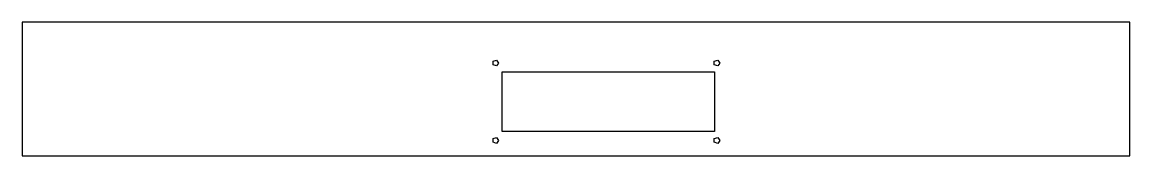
# Model space of a CAD drawing. Header units: metres. Extents: x -97 to 404, y 4 to 65.
import ezdxf

# ---------------------------------------------------------------- set-up
doc = ezdxf.new("R2010")
doc.units = ezdxf.units.M

msp = doc.modelspace()

# ---------------------------------------------------------------- linework, layer by layer
for p, q in [((403.74, 64.51), (-97, 64.51)), ((-97, 64.51), (-97, 4)), ((403.74, 4), (403.74, 64.51)), ((115.867, 46.8229), (117.433, 47.3315)), ((115.867, 45.1771), (115.867, 46.8229)), ((117.433, 44.6685), (115.867, 45.1771)), ((117.433, 47.3315), (118.4, 46)), ((118.4, 46), (117.433, 44.6685)), ((215.867, 46.8229), (217.433, 47.3315)), ((215.867, 45.1771), (215.867, 46.8229)), ((217.433, 44.6685), (215.867, 45.1771)), ((217.433, 47.3315), (218.4, 46)), ((218.4, 46), (217.433, 44.6685)), ((120, 15), (120, 42)), ((120, 42), (216, 42)), ((216, 42), (216, 15)), ((115.867, 11.8229), (117.433, 12.3315)), ((115.867, 10.1771), (115.867, 11.8229)), ((117.433, 9.66852), (115.867, 10.1771)), ((117.433, 12.3315), (118.4, 11)), ((118.4, 11), (117.433, 9.66852)), ((216, 15), (120, 15)), ((215.867, 11.8229), (217.433, 12.3315)), ((215.867, 10.1771), (215.867, 11.8229)), ((217.433, 9.66852), (215.867, 10.1771)), ((217.433, 12.3315), (218.4, 11)), ((218.4, 11), (217.433, 9.66852)), ((-97, 4), (403.74, 4))]:
    msp.add_line(p, q)

doc.saveas('drawing.dxf')
